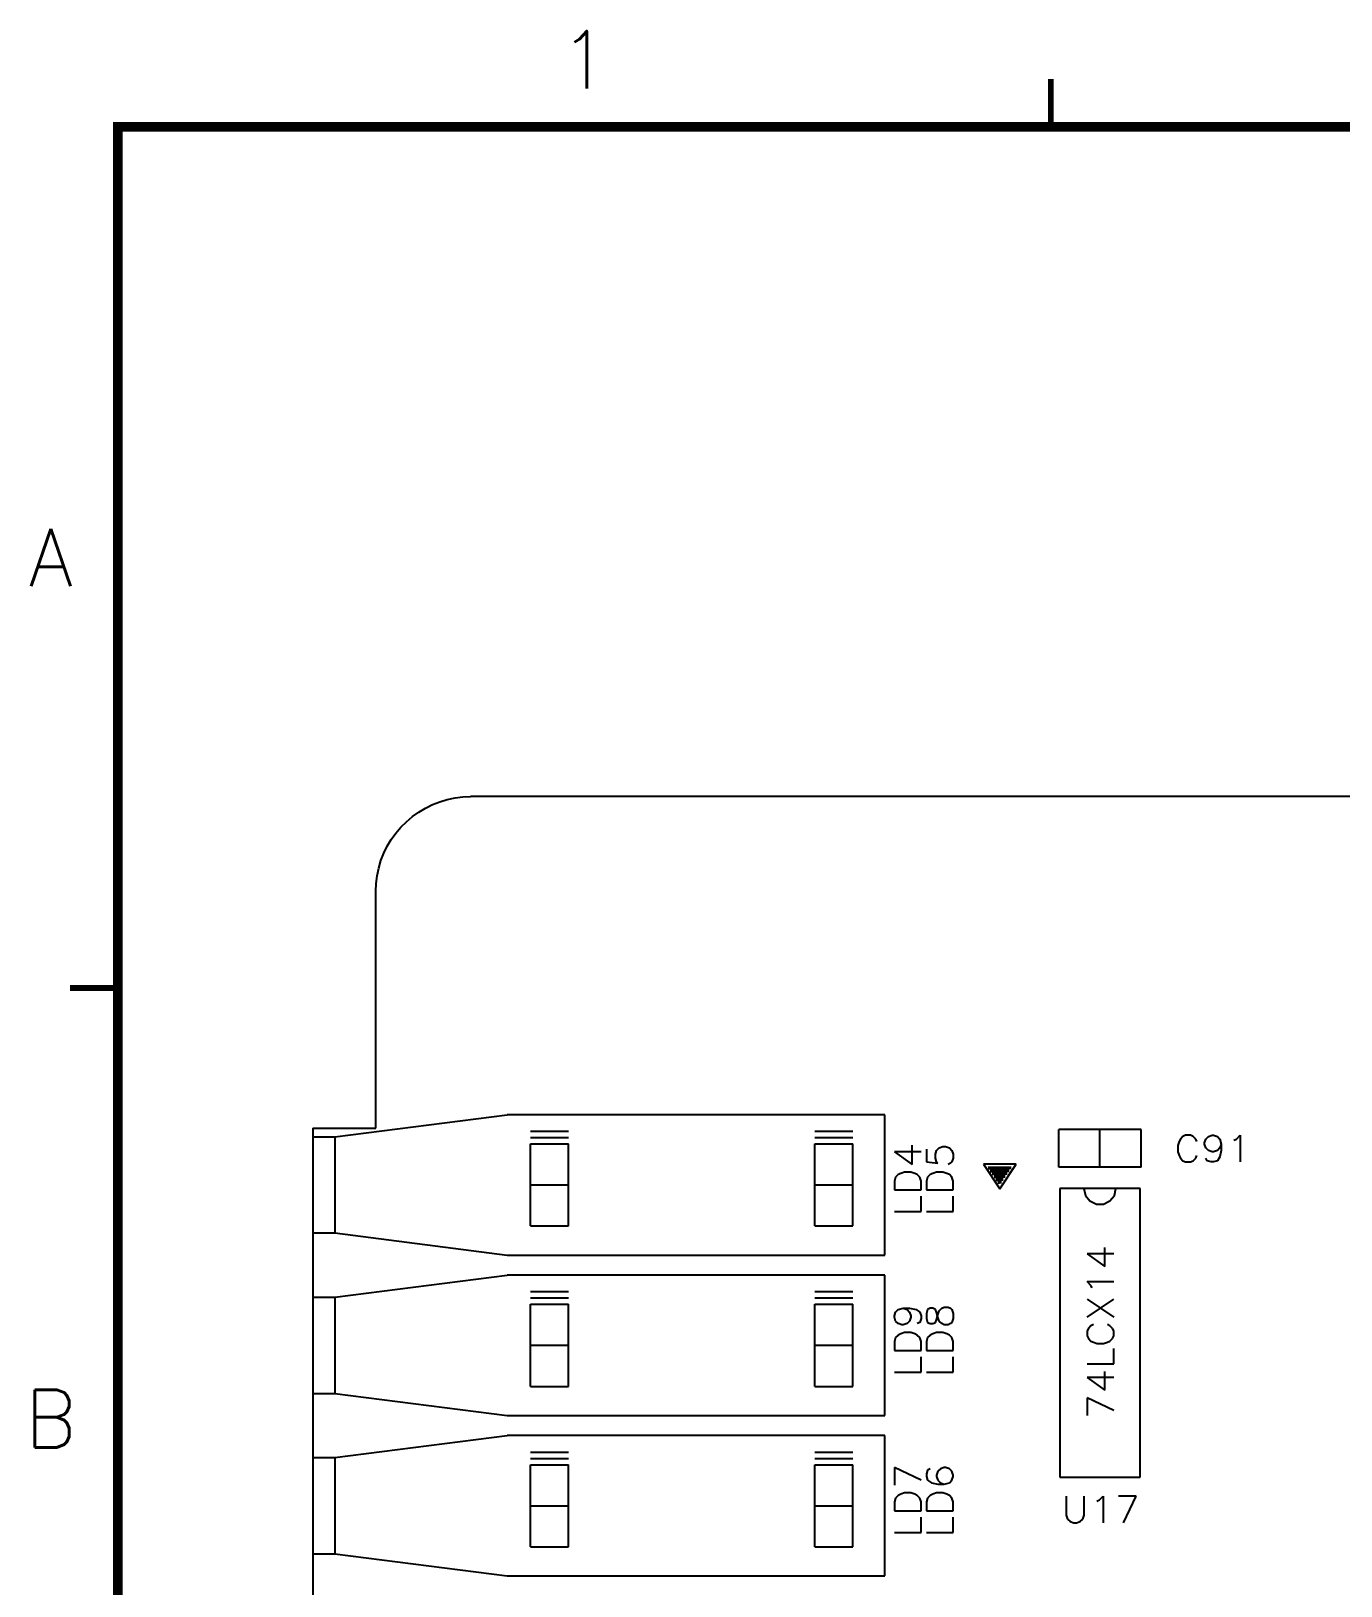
# Model space of a CAD drawing. Extents: x 295 to 953, y 10 to 290.
# Drawn here: x 487.4 to 555.9, y 208.8 to 290 of the extents above; entities that cross this region are included whole.
import ezdxf
from ezdxf.enums import TextEntityAlignment as Align

# ---------------------------------------------------------------- set-up
doc = ezdxf.new("R2010")
doc.units = 0
doc.header["$LTSCALE"] = 5
doc.header["$MEASUREMENT"] = 0
doc.layers.get('0').update_dxf_attribs({"linetype": 'CONTINUOUS', "lineweight": 25})
for name, color, linetype in [('DV-INT-A3_TSK', 14, 'CONTINUOUS'), ('문자', 4, 'CONTINUOUS'), ('테두리', 3, 'CONTINUOUS')]:
    doc.layers.add(name, color=color, linetype=linetype)
doc.styles.get("Standard").update_dxf_attribs({"font": 'simplex.shx'})

# ---------------------------------------------------------------- blocks, each defined once
blk = doc.blocks.new('C')
blk.add_line((15, 285), (15, 285))
at = {"layer": '테두리'}
for points, const_width in [([(63.75, 287.5), (63.75, 285)], 0.3), ([(15, 285), (15, 15), (405, 15), (405, 285), (15, 285)], 0.5), ([(12.5, 240), (15, 240)], 0.3)]:
    blk.add_lwpolyline(points, dxfattribs=dict(at, const_width=const_width))
at = {"layer": '문자'}
for s, p in [('1', (39.375, 288.5)), ('A', (11.5, 262.5)), ('B', (11.5, 217.5))]:
    blk.add_text(s, height=3, dxfattribs=at).set_placement(p, align=Align.MIDDLE)

msp = doc.modelspace()

# ---------------------------------------------------------------- linework, layer by layer
at = {"layer": 'DV-INT-A3_TSK', "color": 7}
for p, q in [((508.055, 249.405), (508.424, 249.585)), ((508.424, 249.585), (508.805, 249.736)), ((508.805, 249.736), (509.195, 249.849)), ((509.195, 249.849), (509.597, 249.933)), ((509.597, 249.933), (510.004, 249.987)), ((510.004, 249.987), (510.41, 250.004)), ((863.51, 250.004), (510.41, 250.004)), ((506.768, 248.403), (507.058, 248.692)), ((507.058, 248.692), (507.372, 248.96)), ((507.372, 248.96), (507.703, 249.195)), ((507.703, 249.195), (508.055, 249.405)), ((506.265, 247.762), (506.504, 248.093)), ((506.504, 248.093), (506.768, 248.403)), ((505.729, 246.66), (505.876, 247.041)), ((505.876, 247.041), (506.056, 247.41)), ((506.056, 247.41), (506.265, 247.762)), ((505.528, 245.867), (505.612, 246.266)), ((505.612, 246.266), (505.729, 246.66)), ((505.461, 245.054), (505.478, 245.461)), ((505.478, 245.461), (505.528, 245.867)), ((505.461, 232.678), (505.461, 245.054)), ((503.311, 232.23), (512.321, 233.382)), ((532.061, 233.382), (512.321, 233.382)), ((532.061, 226.048), (532.061, 233.382)), ((502.162, 232.678), (502.162, 102.326)), ((502.162, 232.678), (505.461, 232.678)), ((513.545, 232.519), (515.528, 232.519)), ((528.394, 232.519), (530.376, 232.519)), ((545.439, 232.615), (541.151, 232.615)), ((541.151, 230.633), (541.151, 232.615)), ((543.293, 230.633), (543.293, 232.615)), ((545.439, 230.633), (545.439, 232.615)), ((502.162, 232.23), (503.311, 232.23)), ((503.311, 232.23), (503.311, 227.201)), ((513.545, 232.188), (515.528, 232.188)), ((513.545, 227.569), (513.545, 231.857)), ((513.545, 231.857), (515.528, 231.857)), ((515.528, 227.569), (515.528, 231.857)), ((528.394, 232.188), (530.376, 232.188)), ((528.394, 227.569), (528.394, 231.857)), ((528.394, 231.857), (530.376, 231.857)), ((530.376, 227.569), (530.376, 231.857)), ((533.482, 230.78), (533.482, 231.781)), ((534.228, 231.58), (534.228, 230.914)), ((534.76, 231.513), (534.894, 231.647)), ((534.894, 231.647), (535.091, 231.714)), ((535.091, 231.714), (535.225, 231.714)), ((535.225, 231.714), (535.426, 231.647)), ((535.426, 231.647), (535.561, 231.513)), ((547.429, 231.978), (547.367, 231.777)), ((547.367, 231.777), (547.367, 231.446)), ((547.497, 232.108), (547.429, 231.978)), ((547.631, 232.242), (547.497, 232.108)), ((547.765, 232.31), (547.631, 232.242)), ((548.029, 232.31), (547.765, 232.31)), ((548.163, 232.242), (548.029, 232.31)), ((548.297, 232.108), (548.163, 232.242)), ((548.364, 231.978), (548.297, 232.108)), ((548.762, 231.911), (548.829, 232.108)), ((548.762, 231.844), (548.762, 231.911)), ((548.829, 231.643), (548.762, 231.844)), ((548.829, 232.108), (548.963, 232.242)), ((548.963, 231.509), (548.829, 231.643)), ((548.963, 232.242), (549.16, 232.31)), ((549.16, 232.31), (549.227, 232.31)), ((549.227, 232.31), (549.429, 232.242)), ((549.429, 232.242), (549.563, 232.108)), ((549.563, 231.643), (549.429, 231.509)), ((549.563, 232.108), (549.63, 231.844)), ((549.63, 231.844), (549.563, 231.643)), ((549.63, 231.844), (549.63, 231.509)), ((550.296, 232.045), (550.426, 232.108)), ((550.426, 232.108), (550.627, 232.31)), ((550.627, 232.31), (550.627, 230.91)), ((533.947, 231.446), (532.551, 231.446)), ((532.551, 231.446), (533.482, 230.78)), ((534.228, 230.914), (534.827, 230.847)), ((534.693, 231.312), (534.76, 231.513)), ((534.693, 231.115), (534.693, 231.312)), ((534.76, 230.914), (534.693, 231.115)), ((534.827, 230.847), (534.76, 230.914)), ((535.493, 230.847), (535.359, 230.78)), ((535.561, 230.914), (535.493, 230.847)), ((535.561, 231.513), (535.623, 231.312)), ((535.623, 231.115), (535.561, 230.914)), ((535.623, 231.312), (535.623, 231.115)), ((537.203, 230.788), (538.058, 229.51)), ((538.909, 230.788), (537.203, 230.788)), ((538.058, 229.51), (538.909, 230.788)), ((547.367, 231.446), (547.429, 231.245)), ((547.429, 231.245), (547.497, 231.111)), ((547.497, 231.111), (547.631, 230.977)), ((547.631, 230.977), (547.765, 230.91)), ((547.765, 230.91), (548.029, 230.91)), ((548.029, 230.91), (548.163, 230.977)), ((548.163, 230.977), (548.297, 231.111)), ((548.297, 231.111), (548.364, 231.245)), ((548.896, 230.977), (548.829, 231.111)), ((549.097, 230.91), (548.896, 230.977)), ((549.16, 231.446), (548.963, 231.509)), ((549.227, 230.91), (549.097, 230.91)), ((549.227, 231.446), (549.16, 231.446)), ((549.429, 231.509), (549.227, 231.446)), ((549.429, 230.977), (549.227, 230.91)), ((549.563, 231.178), (549.429, 230.977)), ((549.63, 231.509), (549.563, 231.178)), ((532.614, 230.113), (532.551, 229.916)), ((532.551, 229.916), (532.551, 229.447)), ((532.748, 230.248), (532.614, 230.113)), ((532.883, 230.315), (532.748, 230.248)), ((533.084, 230.382), (532.883, 230.315)), ((533.415, 230.382), (533.084, 230.382)), ((533.616, 230.315), (533.415, 230.382)), ((533.75, 230.248), (533.616, 230.315)), ((533.884, 230.113), (533.75, 230.248)), ((533.947, 229.916), (533.884, 230.113)), ((533.947, 229.447), (533.947, 229.916)), ((534.291, 230.113), (534.228, 229.916)), ((534.228, 229.916), (534.228, 229.447)), ((534.425, 230.248), (534.291, 230.113)), ((534.559, 230.315), (534.425, 230.248)), ((534.76, 230.382), (534.559, 230.315)), ((535.091, 230.382), (534.76, 230.382)), ((535.292, 230.315), (535.091, 230.382)), ((535.426, 230.248), (535.292, 230.315)), ((535.561, 230.113), (535.426, 230.248)), ((535.623, 229.916), (535.561, 230.113)), ((535.623, 229.447), (535.623, 229.916)), ((537.409, 230.667), (537.409, 230.683)), ((537.509, 230.516), (537.509, 230.683)), ((537.61, 230.365), (537.61, 230.683)), ((537.711, 230.218), (537.711, 230.683)), ((537.811, 230.067), (537.811, 230.683)), ((537.912, 229.916), (537.912, 230.683)), ((538.012, 229.766), (538.012, 230.683)), ((538.113, 229.778), (538.113, 230.683)), ((538.209, 229.929), (538.209, 230.683)), ((538.31, 230.08), (538.31, 230.683)), ((538.41, 230.231), (538.41, 230.683)), ((538.511, 230.382), (538.511, 230.683)), ((538.612, 230.533), (538.612, 230.683)), ((545.439, 230.633), (541.151, 230.633)), ((513.545, 229.715), (515.528, 229.715)), ((528.394, 229.715), (530.376, 229.715)), ((532.551, 229.447), (533.947, 229.447)), ((533.947, 228.315), (533.947, 229.116)), ((534.228, 229.447), (535.623, 229.447)), ((535.623, 228.315), (535.623, 229.116)), ((541.197, 229.531), (541.197, 221.987)), ((545.388, 229.531), (541.197, 229.531)), ((542.455, 229.531), (542.539, 229.166)), ((542.539, 229.166), (542.773, 228.873)), ((543.817, 228.873), (544.052, 229.166)), ((544.052, 229.166), (544.131, 229.531)), ((545.388, 214.443), (545.388, 229.531)), ((532.551, 228.315), (533.947, 228.315)), ((534.228, 228.315), (535.623, 228.315)), ((542.773, 228.873), (543.109, 228.714)), ((543.109, 228.714), (543.482, 228.714)), ((543.482, 228.714), (543.817, 228.873)), ((513.545, 227.569), (515.528, 227.569)), ((528.394, 227.569), (530.376, 227.569)), ((502.162, 227.201), (503.311, 227.201)), ((503.311, 227.201), (512.321, 226.048)), ((512.321, 226.048), (532.061, 226.048)), ((544.014, 226.107), (542.627, 226.107)), ((542.627, 226.107), (543.549, 225.449)), ((543.549, 225.449), (543.549, 226.438)), ((503.311, 223.848), (512.321, 225)), ((532.061, 225), (512.321, 225)), ((532.061, 217.666), (532.061, 225)), ((542.824, 224.46), (542.627, 224.657)), ((542.627, 224.657), (544.014, 224.657)), ((542.891, 224.326), (542.824, 224.46)), ((502.162, 223.848), (503.311, 223.848)), ((503.311, 223.848), (503.311, 218.819)), ((513.545, 224.137), (515.528, 224.137)), ((513.545, 223.806), (515.528, 223.806)), ((513.545, 219.187), (513.545, 223.475)), ((513.545, 223.475), (515.528, 223.475)), ((515.528, 219.187), (515.528, 223.475)), ((528.394, 224.137), (530.376, 224.137)), ((528.394, 223.806), (530.376, 223.806)), ((528.394, 219.187), (528.394, 223.475)), ((528.394, 223.475), (530.376, 223.475)), ((530.376, 219.187), (530.376, 223.475)), ((542.627, 223.735), (544.014, 222.809)), ((542.627, 222.809), (544.014, 223.735)), ((532.551, 222.867), (532.614, 223.064)), ((532.551, 222.8), (532.551, 222.867)), ((532.614, 222.599), (532.551, 222.8)), ((532.614, 223.064), (532.748, 223.198)), ((532.748, 222.465), (532.614, 222.599)), ((532.748, 223.198), (533.017, 223.265)), ((533.017, 223.265), (533.218, 223.198)), ((533.017, 223.265), (533.348, 223.265)), ((533.218, 223.198), (533.348, 223.064)), ((533.348, 222.599), (533.218, 222.465)), ((533.348, 223.265), (533.683, 223.198)), ((533.348, 223.064), (533.415, 222.867)), ((533.415, 222.8), (533.348, 222.599)), ((533.415, 222.867), (533.415, 222.8)), ((533.683, 223.198), (533.884, 223.064)), ((533.884, 223.064), (533.947, 222.867)), ((533.947, 222.733), (533.884, 222.532)), ((533.947, 222.867), (533.947, 222.733)), ((534.291, 223.198), (534.228, 222.997)), ((534.228, 222.997), (534.228, 222.733)), ((534.228, 222.733), (534.291, 222.532)), ((534.425, 223.265), (534.291, 223.198)), ((534.559, 223.265), (534.425, 223.265)), ((534.693, 223.198), (534.559, 223.265)), ((534.76, 223.064), (534.693, 223.198)), ((534.693, 222.532), (534.76, 222.666)), ((534.827, 222.8), (534.76, 223.064)), ((534.76, 222.666), (534.827, 222.93)), ((534.827, 222.93), (534.894, 223.131)), ((534.894, 222.599), (534.827, 222.8)), ((534.894, 223.131), (535.024, 223.265)), ((535.024, 222.465), (534.894, 222.599)), ((535.024, 223.265), (535.158, 223.332)), ((535.158, 223.332), (535.359, 223.332)), ((535.359, 223.332), (535.493, 223.265)), ((535.493, 223.265), (535.561, 223.198)), ((535.561, 223.198), (535.623, 222.997)), ((535.623, 222.733), (535.561, 222.532)), ((535.623, 222.997), (535.623, 222.733)), ((532.748, 221.866), (532.614, 221.731)), ((532.95, 222.398), (532.748, 222.465)), ((532.883, 221.933), (532.748, 221.866)), ((533.084, 222), (532.883, 221.933)), ((533.017, 222.398), (532.95, 222.398)), ((533.218, 222.465), (533.017, 222.398)), ((533.415, 222), (533.084, 222)), ((533.616, 221.933), (533.415, 222)), ((533.75, 221.866), (533.616, 221.933)), ((533.884, 222.532), (533.75, 222.465)), ((533.884, 221.731), (533.75, 221.866)), ((534.291, 222.532), (534.425, 222.465)), ((534.425, 221.866), (534.291, 221.731)), ((534.425, 222.465), (534.559, 222.465)), ((534.559, 221.933), (534.425, 221.866)), ((534.559, 222.465), (534.693, 222.532)), ((534.76, 222), (534.559, 221.933)), ((535.091, 222), (534.76, 222)), ((535.158, 222.398), (535.024, 222.465)), ((535.292, 221.933), (535.091, 222)), ((535.359, 222.398), (535.158, 222.398)), ((535.426, 221.866), (535.292, 221.933)), ((535.493, 222.465), (535.359, 222.398)), ((535.561, 221.731), (535.426, 221.866)), ((535.561, 222.532), (535.493, 222.465)), ((541.197, 221.987), (541.197, 214.443)), ((542.694, 222.218), (542.627, 222.083)), ((542.627, 222.083), (542.627, 221.819)), ((542.627, 221.819), (542.694, 221.69)), ((542.824, 222.348), (542.694, 222.218)), ((542.958, 222.415), (542.824, 222.348)), ((543.813, 222.348), (543.683, 222.415)), ((543.947, 222.218), (543.813, 222.348)), ((544.014, 222.083), (543.947, 222.218)), ((543.947, 221.69), (544.014, 221.819)), ((544.014, 221.819), (544.014, 222.083)), ((513.545, 221.333), (515.528, 221.333)), ((528.394, 221.333), (530.376, 221.333)), ((532.614, 221.731), (532.551, 221.534)), ((532.551, 221.534), (532.551, 221.065)), ((532.551, 221.065), (533.947, 221.065)), ((533.947, 221.534), (533.884, 221.731)), ((533.947, 221.065), (533.947, 221.534)), ((534.291, 221.731), (534.228, 221.534)), ((534.228, 221.534), (534.228, 221.065)), ((534.228, 221.065), (535.623, 221.065)), ((535.623, 221.534), (535.561, 221.731)), ((535.623, 221.065), (535.623, 221.534)), ((542.694, 221.69), (542.824, 221.555)), ((542.824, 221.555), (542.958, 221.488)), ((542.958, 221.488), (543.155, 221.425)), ((543.155, 221.425), (543.486, 221.425)), ((543.486, 221.425), (543.683, 221.488)), ((543.683, 221.488), (543.813, 221.555)), ((543.813, 221.555), (543.947, 221.69)), ((544.014, 220.369), (544.014, 221.161)), ((533.947, 219.933), (533.947, 220.734)), ((535.623, 219.933), (535.623, 220.734)), ((542.627, 220.369), (544.014, 220.369)), ((532.551, 219.933), (533.947, 219.933)), ((534.228, 219.933), (535.623, 219.933)), ((544.014, 219.644), (542.627, 219.644)), ((542.627, 219.644), (543.549, 218.982)), ((543.549, 218.982), (543.549, 219.971)), ((502.162, 218.819), (503.311, 218.819)), ((503.311, 218.819), (512.321, 217.666)), ((513.545, 219.187), (515.528, 219.187)), ((528.394, 219.187), (530.376, 219.187)), ((544.014, 217.93), (542.627, 218.588)), ((542.627, 218.588), (542.627, 217.666)), ((512.321, 217.666), (532.061, 217.666)), ((503.311, 215.466), (512.321, 216.618)), ((532.061, 216.618), (512.321, 216.618)), ((532.061, 209.284), (532.061, 216.618)), ((502.162, 215.466), (503.311, 215.466)), ((503.311, 215.466), (503.311, 210.437)), ((513.545, 215.755), (515.528, 215.755)), ((513.545, 215.424), (515.528, 215.424)), ((528.394, 215.755), (530.376, 215.755)), ((528.394, 215.424), (530.376, 215.424)), ((513.545, 210.805), (513.545, 215.093)), ((513.545, 215.093), (515.528, 215.093)), ((515.528, 210.805), (515.528, 215.093)), ((528.394, 210.805), (528.394, 215.093)), ((528.394, 215.093), (530.376, 215.093)), ((530.376, 210.805), (530.376, 215.093)), ((533.947, 214.284), (532.551, 214.95)), ((532.551, 214.95), (532.551, 214.016)), ((534.291, 214.816), (534.228, 214.615)), ((534.228, 214.615), (534.228, 214.485)), ((534.228, 214.485), (534.291, 214.284)), ((534.425, 214.883), (534.291, 214.816)), ((534.827, 214.749), (534.76, 214.548)), ((534.76, 214.548), (534.76, 214.485)), ((534.76, 214.485), (534.827, 214.284)), ((534.957, 214.883), (534.827, 214.749)), ((535.158, 214.95), (534.957, 214.883)), ((535.225, 214.95), (535.158, 214.95)), ((535.426, 214.883), (535.225, 214.95)), ((535.561, 214.749), (535.426, 214.883)), ((535.623, 214.548), (535.561, 214.749)), ((535.561, 214.284), (535.623, 214.485)), ((535.623, 214.485), (535.623, 214.548)), ((534.291, 214.284), (534.492, 214.15)), ((534.492, 214.15), (534.827, 214.083)), ((534.827, 214.284), (534.957, 214.15)), ((534.827, 214.083), (535.158, 214.083)), ((534.957, 214.15), (535.158, 214.083)), ((535.158, 214.083), (535.426, 214.15)), ((535.426, 214.15), (535.561, 214.284)), ((541.197, 214.443), (545.388, 214.443)), ((513.545, 212.951), (515.528, 212.951)), ((528.394, 212.951), (530.376, 212.951)), ((532.614, 213.349), (532.551, 213.152)), ((532.551, 213.152), (532.551, 212.683)), ((532.748, 213.484), (532.614, 213.349)), ((532.883, 213.551), (532.748, 213.484)), ((533.084, 213.618), (532.883, 213.551)), ((533.415, 213.618), (533.084, 213.618)), ((533.616, 213.551), (533.415, 213.618)), ((533.75, 213.484), (533.616, 213.551)), ((533.884, 213.349), (533.75, 213.484)), ((533.947, 213.152), (533.884, 213.349)), ((533.947, 212.683), (533.947, 213.152)), ((534.291, 213.349), (534.228, 213.152)), ((534.228, 213.152), (534.228, 212.683)), ((534.425, 213.484), (534.291, 213.349)), ((534.559, 213.551), (534.425, 213.484)), ((534.76, 213.618), (534.559, 213.551)), ((535.091, 213.618), (534.76, 213.618)), ((535.292, 213.551), (535.091, 213.618)), ((535.426, 213.484), (535.292, 213.551)), ((535.561, 213.349), (535.426, 213.484)), ((535.623, 213.152), (535.561, 213.349)), ((535.623, 212.683), (535.623, 213.152)), ((541.533, 213.45), (541.533, 212.453)), ((542.463, 212.453), (542.463, 213.45)), ((543.129, 213.182), (543.264, 213.249)), ((543.264, 213.249), (543.461, 213.45)), ((543.461, 213.45), (543.461, 212.05)), ((545.191, 213.45), (544.261, 213.45)), ((544.525, 212.05), (545.191, 213.45)), ((532.551, 212.683), (533.947, 212.683)), ((533.947, 211.551), (533.947, 212.352)), ((534.228, 212.683), (535.623, 212.683)), ((535.623, 211.551), (535.623, 212.352)), ((541.533, 212.453), (541.6, 212.251)), ((541.6, 212.251), (541.73, 212.117)), ((541.73, 212.117), (541.931, 212.05)), ((541.931, 212.05), (542.065, 212.05)), ((542.065, 212.05), (542.262, 212.117)), ((542.262, 212.117), (542.396, 212.251)), ((542.396, 212.251), (542.463, 212.453)), ((532.551, 211.551), (533.947, 211.551)), ((534.228, 211.551), (535.623, 211.551)), ((502.162, 210.437), (503.311, 210.437)), ((503.311, 210.437), (512.321, 209.284)), ((513.545, 210.805), (515.528, 210.805)), ((528.394, 210.805), (530.376, 210.805)), ((512.321, 209.284), (532.061, 209.284))]:
    msp.add_line(p, q, dxfattribs=at)

# ---------------------------------------------------------------- block references
msp.add_blockref('C', (476.978, 0))

doc.saveas('drawing.dxf')
